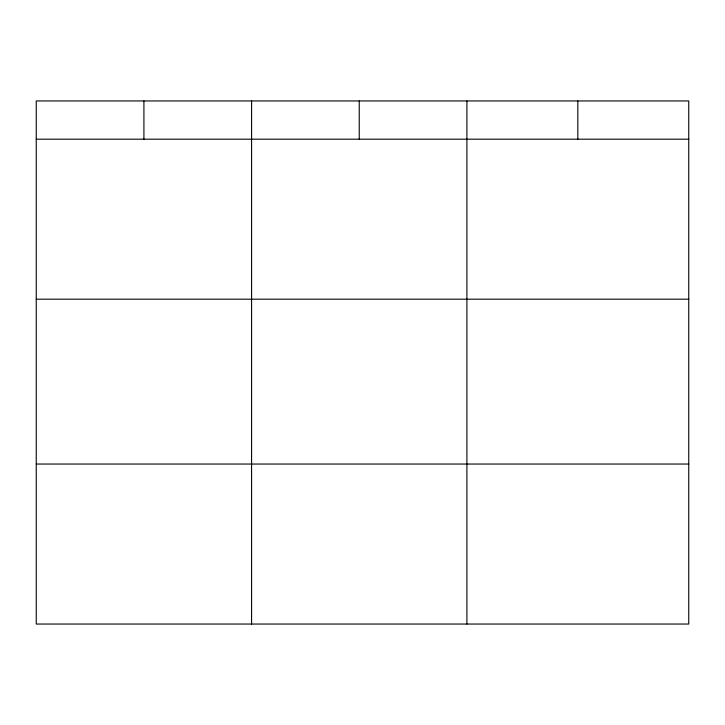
<?xml version="1.0" encoding="UTF-8"?>
<svg xmlns="http://www.w3.org/2000/svg" width="725" height="725" viewBox="0 0 725 725"><rect width="100%" height="100%" fill="white"/><g stroke="black" fill="none" stroke-linecap="round" stroke-linejoin="round"><path stroke-width="1.09" d="M688.75 299.198L688.75 100.956L36.25 100.956L36.25 624.044L688.75 624.044L688.75 299.198L36.25 299.198M36.25 139.191L688.75 139.191M36.25 464.045L688.75 464.045M577.825 100.956L577.825 139.191M466.9 100.956L466.9 624.044M359.237 100.956L359.237 139.191M251.575 100.956L251.575 624.044M143.913 100.956L143.913 139.191"/></g></svg>
